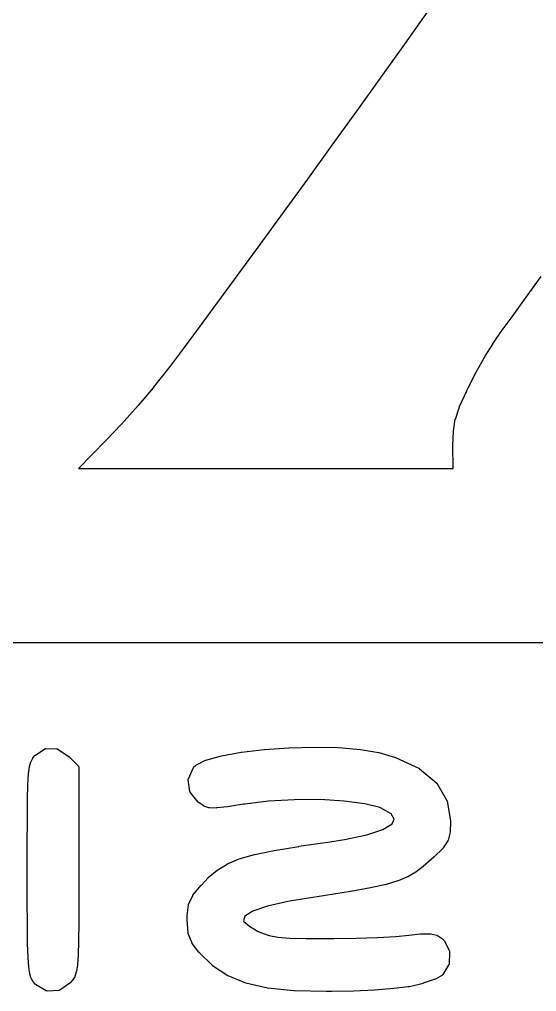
# Model space of a CAD drawing. Extents: x 10 to 287, y -200 to -10.
# Drawn here: x 110.023 to 111.593, y -63.806 to -60.852 of the extents above; entities that cross this region are included whole.
import ezdxf

# ---------------------------------------------------------------- set-up
doc = ezdxf.new("R2010")
doc.units = 0
doc.layers.add('BLACK', color=7, linetype='CONTINUOUS')

msp = doc.modelspace()

# ---------------------------------------------------------------- linework, layer by layer
at = {"layer": 'BLACK', "linetype": 'CONTINUOUS'}
for p, q in [((111.26, -60.8315), (111.192, -60.9275)), ((111.192, -60.9275), (111.12, -61.0278)), ((111.192, -60.9275), (111.192, -60.9275)), ((111.192, -60.9275), (111.192, -60.9275)), ((111.12, -61.0278), (111.046, -61.1307)), ((111.12, -61.0278), (111.12, -61.0278)), ((111.12, -61.0278), (111.12, -61.0278)), ((111.046, -61.1307), (110.971, -61.2346)), ((111.046, -61.1307), (111.046, -61.1307)), ((111.046, -61.1307), (111.046, -61.1307)), ((110.971, -61.2346), (110.897, -61.3378)), ((110.971, -61.2346), (110.971, -61.2346)), ((110.971, -61.2346), (110.971, -61.2346)), ((110.897, -61.3378), (110.823, -61.4388)), ((110.897, -61.3378), (110.897, -61.3378)), ((110.897, -61.3378), (110.897, -61.3378)), ((110.823, -61.4388), (110.753, -61.5359)), ((110.823, -61.4388), (110.823, -61.4388)), ((110.823, -61.4388), (110.823, -61.4388)), ((110.753, -61.5359), (110.686, -61.6275)), ((110.753, -61.5359), (110.753, -61.5359)), ((110.753, -61.5359), (110.753, -61.5359)), ((110.686, -61.6275), (110.624, -61.712)), ((110.686, -61.6275), (110.686, -61.6275)), ((110.686, -61.6275), (110.686, -61.6275)), ((111.559, -61.6992), (111.607, -61.6333)), ((111.519, -61.7557), (111.559, -61.6992)), ((111.559, -61.6992), (111.559, -61.6992)), ((111.559, -61.6992), (111.559, -61.6992)), ((110.624, -61.712), (110.568, -61.7876)), ((110.624, -61.712), (110.624, -61.712)), ((110.624, -61.712), (110.624, -61.712)), ((111.486, -61.8007), (111.519, -61.7557)), ((111.519, -61.7557), (111.519, -61.7557)), ((111.519, -61.7557), (111.519, -61.7557)), ((110.568, -61.7876), (110.52, -61.8529)), ((110.568, -61.7876), (110.568, -61.7876)), ((110.568, -61.7876), (110.568, -61.7876)), ((111.464, -61.832), (111.486, -61.8007)), ((111.486, -61.8007), (111.486, -61.8007)), ((111.486, -61.8007), (111.486, -61.8007)), ((111.437, -61.8757), (111.46, -61.8388)), ((111.46, -61.8386), (111.464, -61.832)), ((111.46, -61.8388), (111.46, -61.8386)), ((111.46, -61.8388), (111.46, -61.8388)), ((111.464, -61.832), (111.464, -61.832)), ((111.464, -61.832), (111.464, -61.832)), ((110.52, -61.8529), (110.48, -61.9061)), ((110.52, -61.8529), (110.52, -61.8529)), ((110.52, -61.8529), (110.52, -61.8529)), ((111.41, -61.9239), (111.437, -61.8759)), ((111.437, -61.8759), (111.437, -61.8757)), ((111.437, -61.8759), (111.437, -61.8759)), ((110.48, -61.9062), (110.449, -61.9457)), ((110.48, -61.9061), (110.48, -61.9061)), ((110.48, -61.9061), (110.48, -61.9062)), ((111.384, -61.9736), (111.41, -61.9241)), ((111.41, -61.924), (111.41, -61.9239)), ((111.41, -61.9241), (111.41, -61.924)), ((110.449, -61.9458), (110.429, -61.9712)), ((110.449, -61.9457), (110.449, -61.9458)), ((110.449, -61.9458), (110.449, -61.9458)), ((110.429, -61.9713), (110.383, -62.0255)), ((110.429, -61.9712), (110.429, -61.9712)), ((110.429, -61.9712), (110.429, -61.9713)), ((111.359, -62.0287), (111.381, -61.9805)), ((111.381, -61.9804), (111.384, -61.9737)), ((111.381, -61.9805), (111.381, -61.9804)), ((111.381, -61.9805), (111.381, -61.9805)), ((111.384, -61.9737), (111.384, -61.9736)), ((111.384, -61.9737), (111.384, -61.9737)), ((110.383, -62.0256), (110.332, -62.0821)), ((110.383, -62.0255), (110.383, -62.0256)), ((110.383, -62.0256), (110.383, -62.0256)), ((111.359, -62.029), (111.359, -62.0287)), ((111.347, -62.0667), (111.359, -62.0292)), ((111.359, -62.0292), (111.359, -62.029)), ((110.332, -62.0822), (110.285, -62.1321)), ((110.332, -62.0821), (110.332, -62.0821)), ((110.332, -62.0821), (110.332, -62.0822)), ((111.341, -62.1034), (111.346, -62.0675)), ((111.346, -62.0675), (111.347, -62.0672)), ((111.347, -62.0672), (111.347, -62.0667)), ((111.339, -62.1461), (111.341, -62.104)), ((111.341, -62.1037), (111.341, -62.1034)), ((111.341, -62.104), (111.341, -62.1037)), ((110.285, -62.1322), (110.202, -62.2174)), ((110.285, -62.1321), (110.285, -62.1321)), ((110.285, -62.1321), (110.285, -62.1322)), ((111.339, -62.1462), (111.339, -62.1461)), ((111.34, -62.2174), (111.339, -62.1462)), ((111.339, -62.1462), (111.339, -62.1462)), ((110.202, -62.2174), (111.34, -62.2174)), ((110.095, -62.7465), (109.91, -62.7464)), ((110.299, -62.7465), (110.095, -62.7465)), ((110.095, -62.7465), (110.095, -62.7465)), ((110.522, -62.7465), (110.299, -62.7465)), ((110.299, -62.7465), (110.299, -62.7465)), ((110.766, -62.7465), (110.522, -62.7465)), ((111.031, -62.7464), (110.766, -62.7465)), ((111.07, -62.7464), (111.031, -62.7464)), ((111.337, -62.7464), (111.07, -62.7464)), ((111.582, -62.7463), (111.337, -62.7464)), ((111.807, -62.7462), (111.582, -62.7463)), ((111.582, -62.7463), (111.582, -62.7463)), ((110.063, -63.0959), (110.07, -63.0884)), ((110.07, -63.0884), (110.071, -63.088)), ((110.071, -63.0875), (110.1, -63.0684)), ((110.071, -63.088), (110.071, -63.0875)), ((110.1, -63.0684), (110.102, -63.0682)), ((110.102, -63.0682), (110.103, -63.0676)), ((110.103, -63.0676), (110.136, -63.0685)), ((110.136, -63.0685), (110.138, -63.069)), ((110.138, -63.069), (110.139, -63.0693)), ((110.139, -63.0693), (110.173, -63.0926)), ((110.589, -63.1029), (110.636, -63.0897)), ((110.636, -63.0896), (110.696, -63.0788)), ((110.636, -63.0898), (110.636, -63.0896)), ((110.636, -63.0897), (110.636, -63.0898)), ((110.696, -63.0788), (110.697, -63.0789)), ((110.697, -63.0788), (110.766, -63.0706)), ((110.697, -63.0789), (110.697, -63.0788)), ((110.766, -63.0706), (110.766, -63.0706)), ((110.766, -63.0706), (110.767, -63.0706)), ((110.767, -63.0706), (110.841, -63.0654)), ((110.841, -63.0654), (110.841, -63.0654)), ((110.841, -63.0654), (110.842, -63.0654)), ((110.842, -63.0654), (110.918, -63.0634)), ((110.918, -63.0634), (110.918, -63.0634)), ((110.918, -63.0634), (110.918, -63.0634)), ((110.918, -63.0634), (110.991, -63.0649)), ((110.991, -63.0649), (110.991, -63.065)), ((110.991, -63.065), (110.991, -63.065)), ((110.991, -63.065), (111.058, -63.0704)), ((111.058, -63.0704), (111.058, -63.0705)), ((111.058, -63.0705), (111.058, -63.0704)), ((111.058, -63.0704), (111.113, -63.08)), ((111.113, -63.08), (111.114, -63.0802)), ((111.114, -63.0802), (111.114, -63.0802)), ((111.114, -63.0802), (111.165, -63.095)), ((110.053, -63.1223), (110.057, -63.1077)), ((110.057, -63.1077), (110.058, -63.1072)), ((110.058, -63.1067), (110.063, -63.0969)), ((110.058, -63.1072), (110.058, -63.1067)), ((110.063, -63.0965), (110.063, -63.0959)), ((110.063, -63.0969), (110.063, -63.0965)), ((110.173, -63.0926), (110.173, -63.0931)), ((110.173, -63.0931), (110.174, -63.0932)), ((110.174, -63.0932), (110.202, -63.1209)), ((110.202, -63.1209), (110.202, -63.1209)), ((110.202, -63.1209), (110.203, -63.1245)), ((110.552, -63.1237), (110.557, -63.1192)), ((110.557, -63.1192), (110.558, -63.119)), ((110.558, -63.1184), (110.588, -63.1032)), ((110.558, -63.119), (110.558, -63.1184)), ((110.588, -63.1032), (110.589, -63.1029)), ((110.588, -63.1032), (110.588, -63.1032)), ((111.165, -63.095), (111.165, -63.0953)), ((111.165, -63.0953), (111.165, -63.0953)), ((111.165, -63.0953), (111.237, -63.1284)), ((110.048, -63.1773), (110.05, -63.1453)), ((110.05, -63.1449), (110.053, -63.1229)), ((110.05, -63.1451), (110.05, -63.1449)), ((110.05, -63.1453), (110.05, -63.1451)), ((110.053, -63.1226), (110.053, -63.1223)), ((110.053, -63.1229), (110.053, -63.1226)), ((110.203, -63.1245), (110.203, -63.4375)), ((110.536, -63.1598), (110.551, -63.1252)), ((110.551, -63.1252), (110.552, -63.1246)), ((110.552, -63.1246), (110.552, -63.1237)), ((111.237, -63.1284), (111.237, -63.1289)), ((111.237, -63.1289), (111.238, -63.1291)), ((111.238, -63.1291), (111.289, -63.1718)), ((110.047, -63.2222), (110.048, -63.1775)), ((110.048, -63.1774), (110.048, -63.1773)), ((110.048, -63.1775), (110.048, -63.1774)), ((110.535, -63.1612), (110.536, -63.1598)), ((110.535, -63.1625), (110.535, -63.1612)), ((110.54, -63.198), (110.535, -63.1625)), ((111.289, -63.1718), (111.289, -63.1726)), ((111.289, -63.1726), (111.29, -63.1731)), ((111.29, -63.1731), (111.321, -63.2252)), ((110.541, -63.1992), (110.54, -63.198)), ((110.541, -63.2005), (110.541, -63.1992)), ((110.565, -63.2309), (110.541, -63.2005)), ((110.047, -63.2223), (110.047, -63.2222)), ((110.047, -63.2823), (110.047, -63.2223)), ((110.047, -63.2223), (110.047, -63.2223)), ((110.566, -63.2312), (110.565, -63.2309)), ((110.566, -63.2317), (110.566, -63.2312)), ((110.568, -63.2326), (110.566, -63.2317)), ((110.568, -63.2328), (110.568, -63.2326)), ((110.568, -63.2326), (110.568, -63.2326)), ((110.582, -63.2421), (110.568, -63.2328)), ((110.703, -63.2371), (110.654, -63.2448)), ((110.707, -63.2365), (110.703, -63.2371)), ((110.703, -63.2371), (110.703, -63.2371)), ((110.703, -63.2371), (110.703, -63.2371)), ((110.779, -63.2276), (110.707, -63.2365)), ((110.857, -63.2232), (110.779, -63.2276)), ((110.936, -63.2231), (110.857, -63.2232)), ((111.009, -63.2273), (110.936, -63.2231)), ((111.071, -63.2354), (111.009, -63.2273)), ((111.117, -63.2473), (111.071, -63.2354)), ((111.321, -63.2252), (111.321, -63.2261)), ((111.321, -63.2261), (111.322, -63.2269)), ((111.322, -63.2269), (111.332, -63.2882)), ((110.583, -63.2423), (110.582, -63.2421)), ((110.583, -63.2427), (110.583, -63.2423)), ((110.598, -63.2476), (110.583, -63.2427)), ((110.599, -63.2476), (110.598, -63.2476)), ((110.6, -63.2479), (110.599, -63.2476)), ((110.621, -63.2485), (110.6, -63.2479)), ((110.622, -63.2484), (110.621, -63.2483)), ((110.621, -63.2483), (110.621, -63.2485)), ((110.654, -63.2448), (110.622, -63.2484)), ((110.654, -63.2448), (110.654, -63.2448)), ((110.654, -63.2448), (110.654, -63.2448)), ((111.119, -63.2483), (111.117, -63.2473)), ((111.151, -63.2663), (111.119, -63.2483)), ((111.161, -63.282), (111.151, -63.2663)), ((110.046, -63.3603), (110.047, -63.2824)), ((110.047, -63.2824), (110.047, -63.2823)), ((110.047, -63.2823), (110.047, -63.2823)), ((111.126, -63.3138), (111.154, -63.2969)), ((111.154, -63.2969), (111.161, -63.282)), ((111.332, -63.2891), (111.331, -63.3204)), ((111.332, -63.2882), (111.332, -63.2887)), ((111.332, -63.2887), (111.332, -63.2891)), ((111.078, -63.33), (111.126, -63.3138)), ((111.331, -63.3214), (111.325, -63.3462)), ((111.331, -63.3204), (111.331, -63.3209)), ((111.331, -63.3209), (111.331, -63.3214)), ((110.871, -63.3649), (110.965, -63.3515)), ((110.965, -63.3515), (111.01, -63.3445)), ((110.965, -63.3515), (110.965, -63.3515)), ((111.01, -63.3445), (111.078, -63.33)), ((111.324, -63.3478), (111.309, -63.3695)), ((111.325, -63.3462), (111.324, -63.3469)), ((111.324, -63.3469), (111.324, -63.3478)), ((110.046, -63.436), (110.046, -63.3603)), ((110.046, -63.3603), (110.046, -63.3603)), ((110.046, -63.3603), (110.046, -63.3603)), ((110.737, -63.3896), (110.796, -63.3773)), ((110.796, -63.3773), (110.871, -63.365)), ((110.796, -63.3773), (110.796, -63.3773)), ((110.796, -63.3773), (110.796, -63.3773)), ((110.871, -63.365), (110.871, -63.3649)), ((110.871, -63.365), (110.871, -63.365)), ((111.309, -63.3703), (111.281, -63.3976)), ((111.309, -63.3695), (111.309, -63.3698)), ((111.309, -63.3698), (111.309, -63.3703)), ((110.654, -63.4183), (110.69, -63.4031)), ((110.69, -63.4029), (110.736, -63.3896)), ((110.69, -63.4031), (110.69, -63.4029)), ((110.69, -63.4031), (110.69, -63.4031)), ((110.736, -63.3896), (110.737, -63.3897)), ((110.737, -63.3897), (110.737, -63.3896)), ((111.273, -63.4051), (111.249, -63.426)), ((111.281, -63.3977), (111.273, -63.4051)), ((111.273, -63.4051), (111.273, -63.4051)), ((111.273, -63.4051), (111.273, -63.4051)), ((111.281, -63.3976), (111.281, -63.3977)), ((111.281, -63.3977), (111.281, -63.3977)), ((110.046, -63.5298), (110.046, -63.436)), ((110.046, -63.436), (110.046, -63.436)), ((110.046, -63.436), (110.046, -63.436)), ((110.203, -63.4375), (110.203, -63.5216)), ((110.596, -63.46), (110.623, -63.4375)), ((110.623, -63.437), (110.653, -63.4187)), ((110.623, -63.4374), (110.623, -63.437)), ((110.623, -63.4375), (110.623, -63.4374)), ((110.653, -63.4186), (110.654, -63.4183)), ((110.653, -63.4187), (110.653, -63.4186)), ((111.226, -63.4436), (111.202, -63.4575)), ((111.249, -63.4263), (111.226, -63.4432)), ((111.226, -63.4432), (111.226, -63.4433)), ((111.226, -63.4433), (111.226, -63.4436)), ((111.249, -63.426), (111.249, -63.4261)), ((111.249, -63.4261), (111.249, -63.4263)), ((110.575, -63.4825), (110.596, -63.4604)), ((110.596, -63.4603), (110.596, -63.46)), ((110.596, -63.4604), (110.596, -63.4603)), ((111.172, -63.4699), (111.136, -63.4805)), ((111.173, -63.4697), (111.172, -63.4697)), ((111.172, -63.4697), (111.172, -63.4699)), ((111.201, -63.4578), (111.173, -63.4697)), ((111.202, -63.4575), (111.201, -63.4576)), ((111.201, -63.4576), (111.201, -63.4578)), ((110.549, -63.5137), (110.574, -63.4828)), ((110.574, -63.4828), (110.575, -63.4827)), ((110.575, -63.4827), (110.575, -63.4825)), ((111.028, -63.5021), (110.952, -63.5147)), ((111.029, -63.5021), (111.028, -63.5021)), ((111.028, -63.5021), (111.028, -63.5021)), ((111.089, -63.491), (111.029, -63.5021)), ((111.136, -63.4806), (111.089, -63.491)), ((111.089, -63.491), (111.089, -63.491)), ((111.089, -63.491), (111.089, -63.491)), ((111.136, -63.4805), (111.136, -63.4805)), ((111.136, -63.4805), (111.136, -63.4806)), ((110.047, -63.6037), (110.046, -63.5298)), ((110.046, -63.5298), (110.046, -63.5298)), ((110.046, -63.5298), (110.046, -63.5298)), ((110.203, -63.5216), (110.203, -63.5216)), ((110.203, -63.5216), (110.203, -63.5216)), ((110.203, -63.5216), (110.203, -63.5958)), ((110.536, -63.5412), (110.549, -63.5147)), ((110.549, -63.5143), (110.549, -63.5137)), ((110.549, -63.5147), (110.549, -63.5143)), ((110.838, -63.5327), (110.776, -63.5463)), ((110.856, -63.5297), (110.838, -63.5327)), ((110.952, -63.5147), (110.856, -63.5297)), ((110.952, -63.5147), (110.952, -63.5147)), ((110.952, -63.5147), (110.952, -63.5147)), ((110.532, -63.5754), (110.536, -63.5428)), ((110.536, -63.542), (110.536, -63.5412)), ((110.536, -63.5428), (110.536, -63.542)), ((110.731, -63.5617), (110.707, -63.5775)), ((110.776, -63.5463), (110.731, -63.5617)), ((110.532, -63.5757), (110.532, -63.5754)), ((110.532, -63.576), (110.532, -63.5757)), ((110.532, -63.5879), (110.532, -63.576)), ((110.532, -63.5881), (110.532, -63.5879)), ((110.532, -63.5884), (110.532, -63.5881)), ((110.535, -63.6281), (110.532, -63.5884)), ((110.707, -63.5775), (110.703, -63.5912)), ((110.703, -63.5912), (110.704, -63.5929)), ((110.704, -63.5929), (110.721, -63.6071)), ((110.047, -63.6038), (110.047, -63.6037)), ((110.047, -63.6037), (110.047, -63.6037)), ((110.047, -63.6603), (110.047, -63.6038)), ((110.203, -63.5958), (110.202, -63.6526)), ((110.203, -63.5958), (110.203, -63.5958)), ((110.203, -63.5958), (110.203, -63.5958)), ((110.721, -63.6071), (110.748, -63.6234)), ((110.748, -63.6234), (110.761, -63.6292)), ((110.202, -63.6527), (110.201, -63.6947)), ((110.202, -63.6526), (110.202, -63.6526)), ((110.202, -63.6526), (110.202, -63.6527)), ((110.535, -63.6288), (110.535, -63.6281)), ((110.535, -63.6295), (110.535, -63.6288)), ((110.547, -63.6591), (110.535, -63.6295)), ((110.761, -63.6292), (110.781, -63.6362)), ((110.781, -63.6362), (110.807, -63.6409)), ((110.807, -63.6409), (110.843, -63.6437)), ((110.843, -63.6437), (110.892, -63.645)), ((110.892, -63.645), (110.96, -63.6452)), ((110.96, -63.6452), (110.978, -63.6452)), ((110.978, -63.6452), (111.045, -63.6441)), ((111.045, -63.6441), (111.11, -63.6418)), ((111.11, -63.6418), (111.166, -63.6388)), ((111.166, -63.6388), (111.205, -63.6352)), ((111.205, -63.6352), (111.241, -63.6311)), ((111.241, -63.6311), (111.27, -63.6303)), ((111.241, -63.6311), (111.241, -63.6312)), ((111.241, -63.6312), (111.241, -63.6311)), ((111.27, -63.6303), (111.271, -63.6305)), ((111.271, -63.6305), (111.272, -63.6304)), ((111.272, -63.6304), (111.29, -63.635)), ((111.29, -63.635), (111.291, -63.6356)), ((111.291, -63.6356), (111.292, -63.6358)), ((111.292, -63.6358), (111.307, -63.6465)), ((111.307, -63.6465), (111.308, -63.6468)), ((111.308, -63.6468), (111.308, -63.647)), ((111.308, -63.647), (111.312, -63.6506)), ((111.312, -63.6506), (111.312, -63.6513)), ((111.312, -63.6513), (111.313, -63.6519)), ((111.313, -63.6519), (111.329, -63.6836)), ((110.047, -63.6604), (110.047, -63.6603)), ((110.047, -63.6603), (110.047, -63.6603)), ((110.049, -63.7022), (110.047, -63.6604)), ((110.547, -63.6596), (110.547, -63.6591)), ((110.547, -63.6603), (110.547, -63.6596)), ((110.567, -63.6865), (110.547, -63.6603)), ((110.049, -63.7023), (110.049, -63.7022)), ((110.049, -63.7024), (110.049, -63.7023)), ((110.051, -63.7321), (110.049, -63.7024)), ((110.201, -63.6949), (110.199, -63.7247)), ((110.201, -63.6947), (110.201, -63.6948)), ((110.201, -63.6948), (110.201, -63.6949)), ((110.568, -63.6867), (110.567, -63.6865)), ((110.568, -63.6871), (110.568, -63.6867)), ((110.609, -63.7271), (110.568, -63.6871)), ((111.329, -63.6861), (111.328, -63.7218)), ((111.329, -63.6836), (111.329, -63.6849)), ((111.329, -63.6849), (111.329, -63.6861)), ((110.051, -63.7323), (110.051, -63.7321)), ((110.051, -63.7325), (110.051, -63.7323)), ((110.054, -63.7527), (110.051, -63.7325)), ((110.199, -63.7251), (110.196, -63.7456)), ((110.199, -63.7247), (110.199, -63.7249)), ((110.199, -63.7249), (110.199, -63.7251)), ((110.609, -63.7273), (110.609, -63.7271)), ((110.609, -63.7277), (110.609, -63.7273)), ((110.655, -63.7583), (110.609, -63.7277)), ((111.327, -63.7242), (111.308, -63.7548)), ((111.328, -63.7229), (111.327, -63.7242)), ((111.328, -63.7218), (111.328, -63.7229)), ((110.054, -63.7531), (110.054, -63.7527)), ((110.054, -63.7535), (110.054, -63.7531)), ((110.058, -63.7668), (110.054, -63.7535)), ((110.059, -63.7673), (110.058, -63.7668)), ((110.059, -63.7679), (110.059, -63.7673)), ((110.064, -63.777), (110.059, -63.7679)), ((110.185, -63.7711), (110.184, -63.7716)), ((110.191, -63.7611), (110.185, -63.7708)), ((110.185, -63.7708), (110.185, -63.7711)), ((110.195, -63.7463), (110.191, -63.7601)), ((110.191, -63.7601), (110.191, -63.7605)), ((110.191, -63.7605), (110.191, -63.7611)), ((110.196, -63.7456), (110.195, -63.7459)), ((110.195, -63.7459), (110.195, -63.7463)), ((110.656, -63.7584), (110.655, -63.7583)), ((110.656, -63.7588), (110.656, -63.7584)), ((110.71, -63.7808), (110.656, -63.7588)), ((111.285, -63.7685), (111.249, -63.7812)), ((111.286, -63.7682), (111.285, -63.7685)), ((111.307, -63.7565), (111.286, -63.7681)), ((111.286, -63.7681), (111.286, -63.7682)), ((111.308, -63.7548), (111.307, -63.7555)), ((111.307, -63.7555), (111.307, -63.7565)), ((110.065, -63.7773), (110.064, -63.777)), ((110.065, -63.7778), (110.065, -63.7773)), ((110.07, -63.7836), (110.065, -63.7778)), ((110.071, -63.7839), (110.07, -63.7836)), ((110.071, -63.7846), (110.071, -63.7839)), ((110.104, -63.8042), (110.071, -63.7846)), ((110.176, -63.7808), (110.145, -63.8023)), ((110.177, -63.7803), (110.176, -63.7808)), ((110.184, -63.7716), (110.177, -63.78)), ((110.177, -63.78), (110.177, -63.7803)), ((110.71, -63.7811), (110.71, -63.7808)), ((110.71, -63.7808), (110.71, -63.7808)), ((110.776, -63.7956), (110.71, -63.7811)), ((110.776, -63.7957), (110.776, -63.7956)), ((110.776, -63.7956), (110.776, -63.7956)), ((110.856, -63.8037), (110.776, -63.7957)), ((111.16, -63.7973), (111.102, -63.8017)), ((111.203, -63.7921), (111.16, -63.7973)), ((111.16, -63.7973), (111.16, -63.7973)), ((111.16, -63.7973), (111.16, -63.7973)), ((111.206, -63.7915), (111.203, -63.7921)), ((111.203, -63.7921), (111.203, -63.792)), ((111.203, -63.792), (111.203, -63.7921)), ((111.207, -63.7914), (111.206, -63.7914)), ((111.206, -63.7914), (111.206, -63.7915)), ((111.249, -63.7814), (111.207, -63.7914)), ((111.249, -63.7812), (111.249, -63.7812)), ((111.249, -63.7812), (111.249, -63.7814)), ((110.106, -63.8045), (110.104, -63.8042)), ((110.107, -63.8049), (110.106, -63.8045)), ((110.142, -63.8032), (110.107, -63.8049)), ((110.143, -63.8026), (110.142, -63.8032)), ((110.145, -63.8023), (110.143, -63.8026)), ((110.857, -63.8037), (110.856, -63.8037)), ((110.856, -63.8037), (110.856, -63.8037)), ((110.955, -63.8062), (110.857, -63.8037)), ((110.971, -63.8062), (110.955, -63.8062)), ((110.955, -63.8062), (110.955, -63.8062)), ((110.955, -63.8062), (110.955, -63.8062)), ((111.037, -63.8048), (110.971, -63.8062)), ((110.971, -63.8062), (110.971, -63.8062)), ((110.971, -63.8062), (110.971, -63.8062)), ((111.102, -63.8017), (111.037, -63.8048)), ((111.037, -63.8048), (111.037, -63.8048)), ((111.037, -63.8048), (111.037, -63.8048)), ((111.102, -63.8017), (111.102, -63.8017)), ((111.102, -63.8017), (111.102, -63.8017))]:
    msp.add_line(p, q, dxfattribs=at)

doc.saveas('drawing.dxf')
